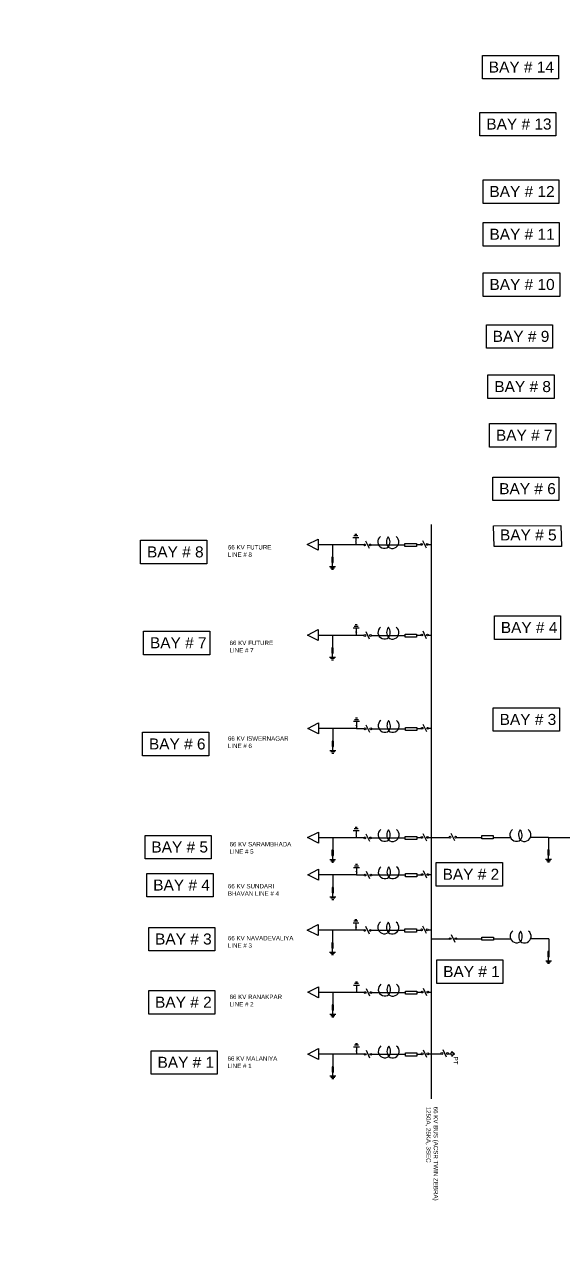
# Model space of a CAD drawing. Header units: millimetres. Extents: x -202167124728 to 271770318960, y -93929711922 to 253569468055.
# Drawn here: x 44946916 to 52271118, y 65897219 to 82431763 of the extents above; entities that cross this region are included whole.
import ezdxf
from ezdxf.enums import TextEntityAlignment as Align

# ---------------------------------------------------------------- set-up
doc = ezdxf.new("R2010")
doc.units = ezdxf.units.MM
doc.layers.add('SYMS', color=7, linetype='Continuous')
doc.styles.get("Standard").update_dxf_attribs({"font": 'arial.ttf'})
doc.styles.add('WD', font='romans.shx')

# ---------------------------------------------------------------- blocks, each defined once
blk = doc.blocks.new('VGND2')
for p, q in [((0, -0.125), (0, 0)), ((0.09375, -0.125), (-0.09375, -0.125)), ((-0.0625, -0.171875), (0.0625, -0.171875)), ((-0.03125, -0.21875), (0.03125, -0.21875))]:
    blk.add_line(p, q)
at = {"style": 'WD', "flags": 1}
for tag in ['ASSYCODE', 'X2TERM01', 'CAT', 'FAMILY', 'MFG']:
    blk.add_attdef(tag, (0, 0), '', height=0.01, dxfattribs=at)
at = {"style": 'WD', "width": 0.8}
for tag, p in [('INST', (0.15625, 0.125)), ('LOC', (0.15625, -0.03125)), ('TAG1', (0.15625, -0.1875)), ('DESC1', (0.15625, -0.34375)), ('DESC2', (0.15625, -0.5))]:
    blk.add_attdef(tag, text='', height=0.125, dxfattribs=at).set_placement(p, align=Align.MIDDLE_LEFT)

msp = doc.modelspace()

# ---------------------------------------------------------------- linework, layer by layer
for p, q in [((50473583, 75637123), (50473583, 67835228)), ((48789142, 75364415), (48936194, 75440476)), ((48936412, 75441007), (48936412, 75291132)), ((49450163, 75404994), (49455170, 75397432)), ((49580737, 75416021), (49629667, 75315187)), ((50354493, 75422808), (50403424, 75321974)), ((48936412, 75291132), (48788859, 75364631)), ((49452287, 75363131), (48936538, 75363131)), ((49131349, 75364295), (49131349, 75192305)), ((49450241, 75366097), (49558789, 75366097)), ((49450272, 75397183), (49450245, 75362892)), ((49657238, 75362314), (50115405, 75362314)), ((50271703, 75364897), (50329969, 75364897)), ((50431429, 75367909), (50469102, 75367909)), ((49130057, 75128742), (49123823, 75134759)), ((49130057, 75128742), (49137046, 75135122)), ((49130117, 75178944), (49130117, 75128783)), ((48938743, 74060538), (48791189, 74134038)), ((48791472, 74133821), (48938525, 74209882)), ((48938743, 74210414), (48938743, 74060538)), ((49454617, 74132538), (48938869, 74132538)), ((49133679, 74133702), (49133679, 73961711)), ((49452494, 74174401), (49457501, 74166838)), ((49452571, 74135504), (49561119, 74135504)), ((49452602, 74166589), (49452576, 74132299)), ((49583067, 74185428), (49631998, 74084593)), ((49659568, 74131720), (50117736, 74131720)), ((50274034, 74134303), (50332299, 74134303)), ((50356824, 74192215), (50405754, 74091380)), ((50433759, 74137315), (50471433, 74137315)), ((49132448, 73948350), (49132448, 73898190)), ((49132387, 73898148), (49126153, 73904165)), ((49132387, 73898148), (49139377, 73904528)), ((48795137, 72866760), (48942189, 72942820)), ((48942407, 72943352), (48942407, 72793476)), ((49586732, 72918366), (49635663, 72817531)), ((50360488, 72925153), (50409419, 72824318)), ((48942407, 72793476), (48794854, 72866976)), ((49458282, 72865476), (48942533, 72865476)), ((49137344, 72866640), (49137344, 72694649)), ((49456158, 72907339), (49461165, 72899777)), ((49456236, 72868442), (49564784, 72868442)), ((49456267, 72899528), (49456240, 72865237)), ((49663233, 72864659), (50121400, 72864659)), ((50277698, 72867242), (50335964, 72867242)), ((50437424, 72870253), (50475097, 72870253)), ((49136052, 72631086), (49129818, 72637104)), ((49136052, 72631086), (49143041, 72637466)), ((49136112, 72681289), (49136112, 72631128)), ((48793281, 71384664), (48940333, 71460724)), ((48940551, 71461256), (48940551, 71311380)), ((49584875, 71436270), (49633806, 71335435)), ((50358632, 71443057), (50407563, 71342222)), ((50740215, 71445446), (50789146, 71344611)), ((48940551, 71311380), (48792997, 71384880)), ((49456425, 71383380), (48940677, 71383380)), ((49135488, 71384544), (49135488, 71212553)), ((49454302, 71425243), (49459309, 71417681)), ((49454379, 71386346), (49562927, 71386346)), ((49454410, 71417432), (49454384, 71383141)), ((49661376, 71382563), (50119544, 71382563)), ((50275842, 71385146), (50334107, 71385146)), ((50435567, 71388157), (50473241, 71388157)), ((50471648, 71388177), (50717600, 71388177)), ((50816216, 71388177), (51160784, 71388177)), ((51316437, 71388177), (51549315, 71388177)), ((52067148, 71387335), (51819958, 71387335)), ((52065994, 71387335), (52741726, 71387335)), ((52066114, 71388445), (52066114, 71216455)), ((49134196, 71148990), (49127961, 71155008)), ((49134196, 71148990), (49141185, 71155370)), ((49134256, 71199192), (49134256, 71149032)), ((52064822, 71152892), (52058588, 71158909)), ((52064822, 71152892), (52071811, 71159272)), ((52064882, 71203094), (52064882, 71152934)), ((48796111, 70879547), (48943164, 70955608)), ((48943382, 70956140), (48943382, 70806264)), ((50361463, 70937941), (50410393, 70837106)), ((48943382, 70806264), (48795828, 70879763)), ((49459256, 70878264), (48943508, 70878264)), ((49138318, 70879428), (49138318, 70707437)), ((49457132, 70920127), (49462140, 70912564)), ((49457210, 70881230), (49565758, 70881230)), ((49457241, 70912315), (49457215, 70878025)), ((49587706, 70931154), (49636637, 70830319)), ((49664207, 70877446), (50122375, 70877446)), ((50278673, 70880029), (50336938, 70880029)), ((50438398, 70883041), (50476072, 70883041)), ((49137026, 70643874), (49130792, 70649891)), ((49137026, 70643874), (49144016, 70650254)), ((49137087, 70694076), (49137087, 70643916)), ((48936935, 70055432), (48789381, 70128931)), ((48789664, 70128715), (48936716, 70204776)), ((48936935, 70205308), (48936935, 70055432)), ((49452809, 70127432), (48937061, 70127432)), ((49131871, 70128595), (49131871, 69956605)), ((49450685, 70169295), (49455692, 70161732)), ((49450763, 70130398), (49559311, 70130398)), ((49450794, 70161483), (49450768, 70127192)), ((49581259, 70180321), (49630190, 70079487)), ((49657760, 70126614), (50115928, 70126614)), ((50272226, 70129197), (50330491, 70129197)), ((50355016, 70187109), (50403946, 70086274)), ((50431951, 70132209), (50469624, 70132209)), ((49130639, 69943244), (49130639, 69893084)), ((50474171, 70010437), (50720123, 70010437)), ((50742739, 70067706), (50791669, 69966871)), ((50818739, 70010437), (51163308, 70010437)), ((51318960, 70010437), (51551838, 70010437)), ((52069671, 70009595), (51822482, 70009595)), ((52068638, 70010706), (52068638, 69838715)), ((49130579, 69893042), (49124345, 69899059)), ((49130579, 69893042), (49137569, 69899422)), ((52067346, 69775152), (52061111, 69781169)), ((52067346, 69775152), (52074335, 69781532)), ((52067406, 69825354), (52067406, 69775194)), ((48943241, 69210529), (48795688, 69284028)), ((48795971, 69283812), (48943023, 69359873)), ((48943241, 69360405), (48943241, 69210529)), ((49459116, 69282528), (48943367, 69282528)), ((49138178, 69283692), (49138178, 69111702)), ((49456992, 69324392), (49461999, 69316829)), ((49457070, 69285495), (49565617, 69285495)), ((49457101, 69316580), (49457074, 69282289)), ((49587566, 69335418), (49636496, 69234584)), ((49664067, 69281711), (50122234, 69281711)), ((50278532, 69284294), (50336798, 69284294)), ((50361322, 69342206), (50410253, 69241371)), ((50438258, 69287306), (50475931, 69287306)), ((49136886, 69048139), (49130652, 69054156)), ((49136886, 69048139), (49143875, 69054519)), ((49136946, 69098341), (49136946, 69048181)), ((48795831, 68444845), (48942883, 68520906)), ((48943101, 68521437), (48943101, 68371562)), ((49456852, 68485424), (49461859, 68477862)), ((49456960, 68477613), (49456934, 68443322)), ((49587425, 68496451), (49636356, 68395616)), ((50361182, 68503238), (50410113, 68402404)), ((50628521, 68508488), (50677451, 68407653)), ((50757696, 68472609), (50757696, 68483375)), ((48943101, 68371562), (48795547, 68445061)), ((49458975, 68443561), (48943227, 68443561)), ((49138037, 68444725), (49138037, 68272734)), ((49456929, 68446527), (49565477, 68446527)), ((49663926, 68442744), (50122094, 68442744)), ((50278392, 68445327), (50336657, 68445327)), ((50438117, 68448339), (50475791, 68448339)), ((50472824, 68448965), (50605286, 68448965)), ((50703784, 68448965), (50740013, 68448965)), ((50758885, 68411019), (50758885, 68421785)), ((50784213, 68447315), (50788575, 68447315)), ((50788575, 68447315), (50793162, 68447315)), ((49136745, 68209172), (49130511, 68215189)), ((49136745, 68209172), (49143735, 68215552)), ((49136806, 68259374), (49136806, 68209213))]:
    msp.add_line(p, q)
for points in [[(51168176, 82009749), (52199235, 82009749), (52199235, 81689913), (51168176, 81689913)], [(51134819, 81235832), (52165877, 81235832), (52165877, 80915995), (51134819, 80915995)], [(51176774, 80319495), (52207833, 80319495), (52207833, 79999659), (51176774, 79999659)], [(51177268, 79738840), (52208327, 79738840), (52208327, 79419004), (51177268, 79419004)], [(51177268, 79056450), (52221295, 79056450), (52221295, 78736614), (51177268, 78736614)], [(51221329, 78352048), (52119652, 78352048), (52119652, 78032212), (51221329, 78032212)], [(51243359, 77669659), (52141682, 77669659), (52141682, 77349823), (51243359, 77349823)], [(51265389, 77009282), (52163712, 77009282), (52163712, 76689445), (51265389, 76689445)], [(51309450, 76282867), (52207773, 76282867), (52207773, 75963031), (51309450, 75963031)], [(51320300, 75621490), (52232199, 75623004), (52241287, 75341479), (51329388, 75339966)], [(46526362, 75424048), (47424685, 75424048), (47424685, 75104212), (46526362, 75104212)], [(50115115, 75380798), (50271244, 75380798), (50271244, 75337763), (50115115, 75337763)], [(49139144, 75193013), (49120724, 75193013), (49120724, 75120819), (49139144, 75120819)], [(51331159, 74397202), (52229482, 74397202), (52229482, 74077366), (51331159, 74077366)], [(46566652, 74189553), (47464975, 74189553), (47464975, 73869716), (46566652, 73869716)], [(50117445, 74150205), (50273574, 74150205), (50273574, 74107169), (50117445, 74107169)], [(49141475, 73962419), (49123055, 73962419), (49123055, 73890226), (49141475, 73890226)], [(51315671, 73148809), (52213994, 73148809), (52213994, 72828973), (51315671, 72828973)], [(46552536, 72815423), (47450859, 72815423), (47450859, 72495587), (46552536, 72495587)], [(50121110, 72883143), (50277239, 72883143), (50277239, 72840107), (50121110, 72840107)], [(49145140, 72695357), (49126720, 72695357), (49126720, 72623164), (49145140, 72623164)], [(46585886, 71415724), (47484209, 71415724), (47484209, 71095888), (46585886, 71095888)], [(50119253, 71401047), (50275382, 71401047), (50275382, 71358011), (50119253, 71358011)], [(51159010, 71412758), (51315139, 71412758), (51315139, 71369722), (51159010, 71369722)], [(49143283, 71213261), (49124863, 71213261), (49124863, 71141068), (49143283, 71141068)], [(52073910, 71217163), (52055490, 71217163), (52055490, 71144970), (52073910, 71144970)], [(50540402, 71045351), (51438725, 71045351), (51438725, 70725515), (50540402, 70725515)], [(46610902, 70899173), (47509225, 70899173), (47509225, 70579336), (46610902, 70579336)], [(50122084, 70895931), (50278213, 70895931), (50278213, 70852895), (50122084, 70852895)], [(49146114, 70708145), (49127694, 70708145), (49127694, 70635952), (49146114, 70635952)], [(46635917, 70165998), (47534240, 70165998), (47534240, 69846162), (46635917, 69846162)], [(50115637, 70145099), (50271766, 70145099), (50271766, 70102063), (50115637, 70102063)], [(49139667, 69957313), (49121247, 69957313), (49121247, 69885120), (49139667, 69885120)], [(51161533, 70035018), (51317662, 70035018), (51317662, 69991982), (51161533, 69991982)], [(52076433, 69839423), (52058013, 69839423), (52058013, 69767230), (52076433, 69767230)], [(50548776, 69723332), (51447099, 69723332), (51447099, 69403495), (50548776, 69403495)], [(46635917, 69307857), (47534240, 69307857), (47534240, 68988020), (46635917, 68988020)], [(50121944, 69300196), (50278073, 69300196), (50278073, 69257160), (50121944, 69257160)], [(49145973, 69112410), (49127553, 69112410), (49127553, 69040217), (49145973, 69040217)], [(46669267, 68491366), (47567590, 68491366), (47567590, 68171529), (46669267, 68171529)], [(50121803, 68461228), (50277932, 68461228), (50277932, 68418193), (50121803, 68418193)], [(49145833, 68273443), (49127413, 68273443), (49127413, 68201249), (49145833, 68201249)]]:
    msp.add_lwpolyline(points, close=True)
for centre, radius in [((-32519505469, 84081835699), 96597493339), ((-18018376250, -17317669629), 43503387659), ((49450083, 75407385), 2287), ((49568505, 75361028), 12232), ((49644958, 75361028), 12232), ((50342262, 75367816), 12232), ((50418715, 75367816), 12232), ((49452413, 74176791), 2287), ((49570836, 74130435), 12232), ((49647288, 74130435), 12232), ((50344592, 74137222), 12232), ((50421045, 74137222), 12232), ((49456078, 72909729), 2287), ((49574500, 72863373), 12232), ((49650953, 72863373), 12232), ((50348257, 72870160), 12232), ((50424710, 72870160), 12232), ((49454221, 71427633), 2287), ((49572644, 71381277), 12232), ((49649097, 71381277), 12232), ((50346400, 71388064), 12232), ((50422853, 71388064), 12232), ((50727984, 71390453), 12232), ((50804436, 71390453), 12232), ((49457052, 70922517), 2287), ((49575475, 70876161), 12232), ((49651927, 70876161), 12232), ((50349231, 70882948), 12232), ((50425684, 70882948), 12232), ((49450605, 70171685), 2287), ((49569028, 70125329), 12232), ((49645480, 70125329), 12232), ((50342784, 70132116), 12232), ((50419237, 70132116), 12232), ((50730507, 70012713), 12232), ((50806960, 70012713), 12232), ((49456912, 69326782), 2287), ((49575334, 69280426), 12232), ((49651787, 69280426), 12232), ((50349091, 69287213), 12232), ((50425543, 69287213), 12232), ((49456771, 68487815), 2287), ((49575194, 68441458), 12232), ((49651647, 68441458), 12232), ((50348950, 68448245), 12232), ((50425403, 68448245), 12232), ((50616289, 68453495), 12232), ((50692742, 68453495), 12232), ((50758126, 68447268), 19797), ((50757827, 68467137), 5295), ((50758951, 68426986), 5295), ((50778929, 68447398), 5295)]:
    msp.add_circle(centre, radius)
for centre, radius, start, end in [((49835860, 75403308), 89170, 125.9737034, 308.5026488), ((49980744, 75403014), 115742, 143.0515324, 218.9741638), ((49943713, 75401865), 89170, 231.4973512, 54.0262966), ((49793544, 75399704), 119500, 324.4441908, 37.5815055), ((49838190, 74172714), 89170, 125.9737034, 308.5026488), ((49983075, 74172420), 115742, 143.0515324, 218.9741638), ((49946043, 74171271), 89170, 231.4973512, 54.0262966), ((49795874, 74169110), 119500, 324.4441908, 37.5815055), ((49841855, 72905652), 89170, 125.9737034, 308.5026488), ((49986740, 72905358), 115742, 143.0515324, 218.9741638), ((49949708, 72904209), 89170, 231.4973512, 54.0262966), ((49799539, 72902049), 119500, 324.4441908, 37.5815055), ((49839999, 71423556), 89170, 125.9737034, 308.5026488), ((49984883, 71423262), 115742, 143.0515324, 218.9741638), ((49947851, 71422113), 89170, 231.4973512, 54.0262966), ((49797683, 71419953), 119500, 324.4441908, 37.5815055), ((51629781, 71423585), 89170, 125.9737034, 308.5026488), ((51774666, 71423291), 115742, 143.0515324, 218.9741638), ((51737634, 71422142), 89170, 231.4973512, 54.0262966), ((51587466, 71419982), 119500, 324.4441908, 37.5815055), ((49842829, 70918440), 89170, 125.9737034, 308.5026488), ((49987714, 70918146), 115742, 143.0515324, 218.9741638), ((49950682, 70916997), 89170, 231.4973512, 54.0262966), ((49800513, 70914836), 119500, 324.4441908, 37.5815055), ((49836382, 70167608), 89170, 125.9737034, 308.5026488), ((49981267, 70167314), 115742, 143.0515324, 218.9741638), ((49944235, 70166165), 89170, 231.4973512, 54.0262966), ((49794066, 70164004), 119500, 324.4441908, 37.5815055), ((51632305, 70045845), 89170, 125.9737034, 308.5026488), ((51777190, 70045552), 115742, 143.0515324, 218.9741638), ((51740158, 70044403), 89170, 231.4973512, 54.0262966), ((51589989, 70042242), 119500, 324.4441908, 37.5815055), ((49842689, 69322705), 89170, 125.9737034, 308.5026488), ((49987573, 69322411), 115742, 143.0515324, 218.9741638), ((49950542, 69321262), 89170, 231.4973512, 54.0262966), ((49800373, 69319101), 119500, 324.4441908, 37.5815055), ((49842548, 68483737), 89170, 125.9737034, 308.5026488), ((49987433, 68483444), 115742, 143.0515324, 218.9741638), ((49950401, 68482295), 89170, 231.4973512, 54.0262966), ((49800232, 68480134), 119500, 324.4441908, 37.5815055)]:
    msp.add_arc(centre, radius, start, end)

# ---------------------------------------------------------------- block references
at = {"layer": 'SYMS', "xscale": 430856.8207620597, "yscale": 430856.8207620597, "zscale": 430856.8207620597, "rotation": 180}
for p in [(49450256, 75409974), (49452587, 74179380), (49456251, 72912318), (49454395, 71430222), (49457226, 70925106), (49450778, 70174274), (49457085, 69329371), (49456945, 68490403)]:
    msp.add_blockref('VGND2', p, dxfattribs=at)
at = {"layer": 'SYMS', "xscale": -430856.8207620597, "yscale": 430856.8207620597, "zscale": 430856.8207620597}
for p in [(49130061, 75121094), (49132392, 73890500), (49136056, 72623438), (49134200, 71141342), (52064826, 71145244), (49137031, 70636226), (49130584, 69885394), (52067350, 69767504), (49136890, 69040491), (49136750, 68201523)]:
    msp.add_blockref('VGND2', p, dxfattribs=at)

# ---------------------------------------------------------------- texts
at = {"char_height": 150000, "attachment_point": 1}
for s, insert in [('BAY # 14', (51254519, 81926648)), ('BAY # 13', (51221161, 81152730)), ('BAY # 12', (51263117, 80236394)), ('BAY # 11', (51263611, 79655739)), ('BAY # 10', (51263611, 78973349)), ('BAY # 9', (51307671, 78268947)), ('BAY # 8', (51329701, 77586557)), ('BAY # 7', (51351732, 76926180)), ('BAY # 6', (51395792, 76199766)), ('BAY # 5', (51406642, 75571542)), ('BAY # 8', (46612705, 75340947)), ('BAY # 4', (51417502, 74314101)), ('BAY # 7', (46652994, 74106451)), ('BAY # 3', (51402014, 73065708)), ('BAY # 6', (46638879, 72732322)), ('BAY # 5', (46672229, 71332623)), ('BAY # 2', (50626745, 70962250)), ('BAY # 4', (46697244, 70816071)), ('BAY # 3', (46722260, 70082897)), ('BAY # 1', (50635118, 69640230)), ('BAY # 2', (46722260, 69224755)), ('BAY # 1', (46755610, 68408264))]:
    msp.add_mtext(s, dxfattribs=dict(at, insert=insert))
at = {"char_height": 60000, "attachment_point": 1}
for s, heights, insert in [('\\A1;66 KV FUTURE\\PLINE # 8', [0], (47711123, 75358787)), ('\\A1;66 KV FUTURE\\PLINE # 7', [0], (47733928, 74059977)), ('\\A1;66 KV ISWERNAGAR\\PLINE # 6', [0], (47711123, 72761162)), ('\\A1;66 KV SARAMBHADA\\PLINE # 5', [0], (47733928, 71325635)), ('\\A1;66 KV SUNDARI\\PBHAVAN LINE # 4', [0], (47711123, 70755983)), ('\\A1;66 KV NAVADEVALIYA\\PLINE # 3', [162333], (47711123, 70049614)), ('\\A1;66 KV RANAKPAR\\PLINE # 2', [0], (47733928, 69252099)), ('\\A1;66 KV MALANIYA\\PLINE # 1', [0], (47706572, 68414274))]:
    msp.add_mtext_dynamic_manual_height_columns(s, width=2644359.22, gutter_width=12.5, heights=heights, dxfattribs=dict(at, insert=insert))
at = {"char_height": 60000, "attachment_point": 1, "rotation": 270}
for s, insert in [('\\A1;PT', (50835676, 68410216)), ('\\A1;66 KV BUS (ACSR TWIN ZEBRA)\\P1250A, 25KA, 3SEC', (50565725, 67730190))]:
    msp.add_mtext_dynamic_manual_height_columns(s, width=2644359.22, gutter_width=12.5, heights=[0], dxfattribs=dict(at, insert=insert))

doc.saveas('drawing.dxf')
